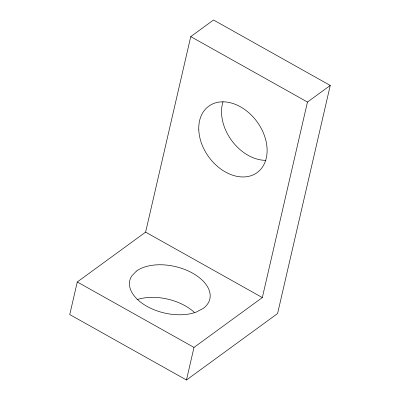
<?xml version="1.0" encoding="UTF-8"?>
<svg xmlns="http://www.w3.org/2000/svg" width="400" height="400" viewBox="0 0 400 400"><rect width="100%" height="100%" fill="white"/><g stroke="black" fill="none" stroke-linecap="round" stroke-linejoin="round"><path stroke-width="0.6" d="M77.275 281.97L69.755 314.555L186.47 380L277.585 313.545L330.245 85.445L213.53 20L190.755 36.615L145.615 232.13L77.275 281.97L193.99 347.415L262.33 297.575L307.465 102.06L330.245 85.445M186.47 380L193.99 347.415M190.755 36.615L307.465 102.06M145.615 232.13L262.33 297.575M137.045 299.62A41.08 23.855 13 0 1 194.335 312.415M265.87 160.35A41.08 29.875 53.9 0 1 231.605 140.43A41.08 29.875 53.9 0 1 223.02 101.71M136.455 271.07L131.7 276.01A41.08 23.855 13 0 0 147.025 306.385A41.08 23.855 13 0 0 196.12 312.13L203.15 308.47A41.08 23.855 13 0 0 192.585 273.155A41.08 23.855 13 0 0 136.455 271.07M198.78 129.765A41.08 29.875 53.9 0 0 251.195 175.66A41.08 29.875 53.9 0 0 248.835 112.76A41.08 29.875 53.9 0 0 198.78 129.765"/></g></svg>
